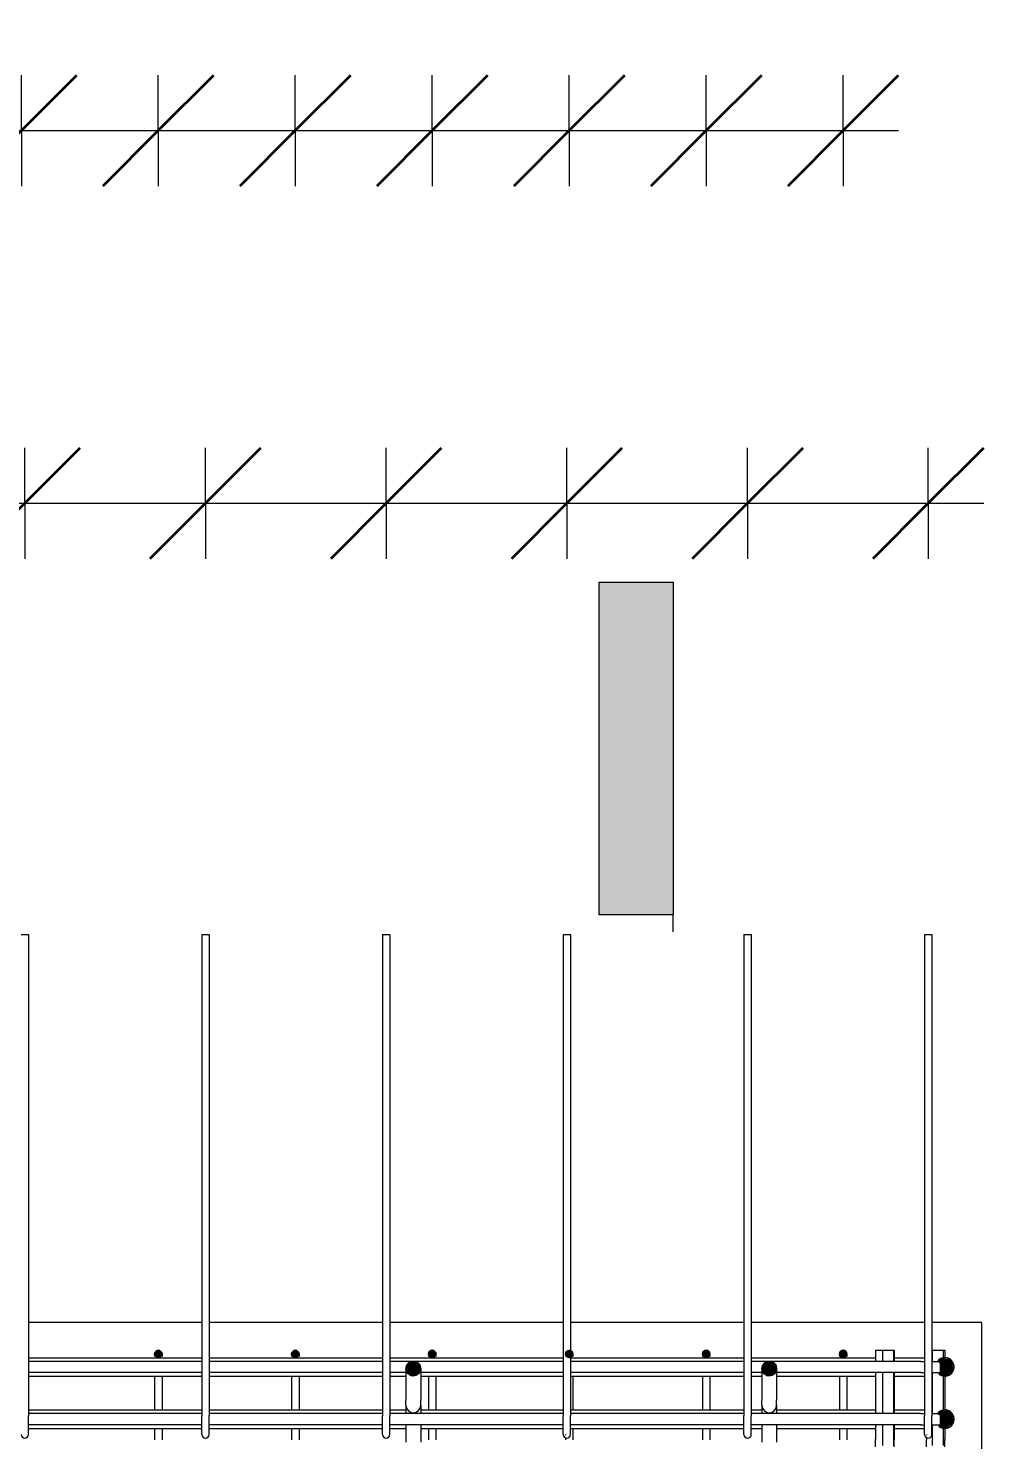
# Model space of a CAD drawing. Header units: millimetres. Extents: x 61914 to 85282, y 2378 to 28606.
# Drawn here: x 67351 to 68385, y 26974 to 28501 of the extents above; entities that cross this region are included whole.
import ezdxf

# ---------------------------------------------------------------- set-up
doc = ezdxf.new("R2010")
doc.units = ezdxf.units.MM
for name, color, linetype, lineweight in [('A-ANNO-DIMS', 211, 'Continuous', 9), ('A-ANNO-DIMS-40', 211, 'Continuous', 9), ('A-FLOR', 192, 'Continuous', 18), ('G-ANNO-SYMB', 111, 'Continuous', 9), ('S-RBAR', 171, 'Continuous', 18)]:
    doc.layers.add(name, color=color, linetype=linetype, lineweight=lineweight)
doc.styles.add('Arial', font='arial.ttf', dxfattribs={"height": 80})
doc.styles.add('Nirmala UI', font='Nirmala.ttf', dxfattribs={"height": 95.25})
doc.dimstyles.new('Arc_Length_-_2_5mm_Arial', dxfattribs={"dimscale": 304.8, "dimtxt": 100.546939, "dimasz": 0.393701, "dimexe": 0.19685, "dimexo": 0.0625, "dimgap": 0.229659, "dimtad": 1, "dimdec": 4, "dimzin": 0, "dimdsep": 46, "dimtxsty": 'Arial', "dimblk1": 'OBLIQUE', "dimblk2": 'OBLIQUE', "dimsah": 1, "dimcen": 0.09, "dimdle": 0.19685, "dimazin": 0, "dimtfac": 1, "dimtdec": 4, "dimtix": 1, "dimtmove": 0, "dimatfit": 3, "dimfxl": 0.19685, "dimfxlon": 1, "dimtvp": 1, "dimtolj": 1, "dimtzin": 0, "dimarcsym": 2})
doc.dimstyles.new('Arc_Length_-_2_5mm_Arial_1', dxfattribs={"dimscale": 304.8, "dimtxt": 100.546939, "dimasz": 0.393701, "dimexe": 0.19685, "dimexo": 0.0625, "dimgap": 0.229659, "dimtad": 1, "dimdec": 4, "dimzin": 0, "dimdsep": 46, "dimtxsty": 'Nirmala UI', "dimblk1": 'OBLIQUE', "dimblk2": 'OBLIQUE', "dimsah": 1, "dimcen": 0.09, "dimdle": 0.19685, "dimazin": 0, "dimtfac": 1, "dimtdec": 4, "dimtix": 1, "dimtmove": 0, "dimatfit": 3, "dimfxl": 0.19685, "dimfxlon": 1, "dimtvp": 1, "dimtolj": 1, "dimtzin": 0, "dimarcsym": 2})

# ---------------------------------------------------------------- blocks, each defined once
blk = doc.blocks.new('Detail View - M_Section Tail - Filled Horizontal-14034-Elevation Top1')
at = {"layer": 'G-ANNO-SYMB'}
blk.add_hatch(color=256, dxfattribs=at).paths.add_polyline_path([(68881.6, 25830.5), (68881.6, 25750.5), (69241.6, 25750.5), (69241.6, 25830.5)])
for p, q in [((68881.6, 25830.5), (69241.6, 25830.5)), ((68881.6, 25750.5), (68881.6, 25830.5)), ((69241.6, 25830.5), (69241.6, 25750.5)), ((69241.6, 25750.5), (68881.6, 25750.5))]:
    blk.add_line(p, q, dxfattribs=at)
blk = doc.blocks.new('DIMBLOCK27-Elevation Top1')
at = {"layer": 'A-ANNO-DIMS-40', "lineweight": 35}
for p, q in [((67195.8, 28390.5), (67255.8, 28450.5)), ((67344, 28390.5), (67404, 28450.5)), ((67195.8, 28390.5), (67135.8, 28330.5)), ((67344, 28390.5), (67284, 28330.5))]:
    blk.add_line(p, q, dxfattribs=at)
at = {"layer": 'A-ANNO-DIMS-40'}
for p, q in [((67195.8, 28390.5), (67195.8, 28450.5)), ((67344, 28390.5), (67344, 28450.5)), ((67195.8, 28390.5), (67344, 28390.5)), ((67195.8, 28390.5), (67195.8, 28330.5)), ((67344, 28390.5), (67344, 28330.5))]:
    blk.add_line(p, q, dxfattribs=at)
blk = doc.blocks.new('_Oblique')
at = {"color": 0, "linetype": 'ByBlock', "lineweight": -2}
blk.add_line((-0.5, -0.5), (0.5, 0.5), dxfattribs=at)
blk = doc.blocks.new('DIMBLOCK28-Elevation Top1')
at = {"layer": 'A-ANNO-DIMS-40', "lineweight": 35}
for p, q in [((67344, 28390.5), (67404, 28450.5)), ((67492.1, 28390.5), (67552.1, 28450.5)), ((67344, 28390.5), (67284, 28330.5)), ((67492.1, 28390.5), (67432.1, 28330.5))]:
    blk.add_line(p, q, dxfattribs=at)
at = {"layer": 'A-ANNO-DIMS-40'}
for p, q in [((67344, 28390.5), (67344, 28450.5)), ((67492.1, 28390.5), (67492.1, 28450.5)), ((67344, 28390.5), (67492.1, 28390.5)), ((67344, 28390.5), (67344, 28330.5)), ((67492.1, 28390.5), (67492.1, 28330.5))]:
    blk.add_line(p, q, dxfattribs=at)
blk = doc.blocks.new('DIMBLOCK29-Elevation Top1')
at = {"layer": 'A-ANNO-DIMS-40', "lineweight": 35}
for p, q in [((67492.1, 28390.5), (67552.1, 28450.5)), ((67640.3, 28390.5), (67700.3, 28450.5)), ((67492.1, 28390.5), (67432.1, 28330.5)), ((67640.3, 28390.5), (67580.3, 28330.5))]:
    blk.add_line(p, q, dxfattribs=at)
at = {"layer": 'A-ANNO-DIMS-40'}
for p, q in [((67492.1, 28390.5), (67492.1, 28450.5)), ((67640.3, 28390.5), (67640.3, 28450.5)), ((67492.1, 28390.5), (67640.3, 28390.5)), ((67492.1, 28390.5), (67492.1, 28330.5)), ((67640.3, 28390.5), (67640.3, 28330.5))]:
    blk.add_line(p, q, dxfattribs=at)
blk = doc.blocks.new('DIMBLOCK30-Elevation Top1')
at = {"layer": 'A-ANNO-DIMS-40', "lineweight": 35}
for p, q in [((67640.3, 28390.5), (67700.3, 28450.5)), ((67788.5, 28390.5), (67848.5, 28450.5)), ((67640.3, 28390.5), (67580.3, 28330.5)), ((67788.5, 28390.5), (67728.5, 28330.5))]:
    blk.add_line(p, q, dxfattribs=at)
at = {"layer": 'A-ANNO-DIMS-40'}
for p, q in [((67640.3, 28390.5), (67640.3, 28450.5)), ((67788.5, 28390.5), (67788.5, 28450.5)), ((67640.3, 28390.5), (67788.5, 28390.5)), ((67640.3, 28390.5), (67640.3, 28330.5)), ((67788.5, 28390.5), (67788.5, 28330.5))]:
    blk.add_line(p, q, dxfattribs=at)
blk = doc.blocks.new('DIMBLOCK31-Elevation Top1')
at = {"layer": 'A-ANNO-DIMS-40', "lineweight": 35}
for p, q in [((67788.5, 28390.5), (67848.5, 28450.5)), ((67936.7, 28390.5), (67996.7, 28450.5)), ((67788.5, 28390.5), (67728.5, 28330.5)), ((67936.7, 28390.5), (67876.7, 28330.5))]:
    blk.add_line(p, q, dxfattribs=at)
at = {"layer": 'A-ANNO-DIMS-40'}
for p, q in [((67788.5, 28390.5), (67788.5, 28450.5)), ((67936.7, 28390.5), (67936.7, 28450.5)), ((67788.5, 28390.5), (67936.7, 28390.5)), ((67788.5, 28390.5), (67788.5, 28330.5)), ((67936.7, 28390.5), (67936.7, 28330.5))]:
    blk.add_line(p, q, dxfattribs=at)
blk = doc.blocks.new('DIMBLOCK32-Elevation Top1')
at = {"layer": 'A-ANNO-DIMS-40', "lineweight": 35}
for p, q in [((67936.7, 28390.5), (67996.7, 28450.5)), ((68084.9, 28390.5), (68144.9, 28450.5)), ((67936.7, 28390.5), (67876.7, 28330.5)), ((68084.9, 28390.5), (68024.9, 28330.5))]:
    blk.add_line(p, q, dxfattribs=at)
at = {"layer": 'A-ANNO-DIMS-40'}
for p, q in [((67936.7, 28390.5), (67936.7, 28450.5)), ((68084.9, 28390.5), (68084.9, 28450.5)), ((67936.7, 28390.5), (68084.9, 28390.5)), ((67936.7, 28390.5), (67936.7, 28330.5)), ((68084.9, 28390.5), (68084.9, 28330.5))]:
    blk.add_line(p, q, dxfattribs=at)
blk = doc.blocks.new('DIMBLOCK33-Elevation Top1')
at = {"layer": 'A-ANNO-DIMS-40', "lineweight": 35}
for p, q in [((68084.9, 28390.5), (68144.9, 28450.5)), ((68233, 28390.5), (68293, 28450.5)), ((68084.9, 28390.5), (68024.9, 28330.5)), ((68233, 28390.5), (68173, 28330.5))]:
    blk.add_line(p, q, dxfattribs=at)
at = {"layer": 'A-ANNO-DIMS-40'}
for p, q in [((68084.9, 28390.5), (68084.9, 28450.5)), ((68233, 28390.5), (68233, 28450.5)), ((68084.9, 28390.5), (68293, 28390.5)), ((68084.9, 28390.5), (68084.9, 28330.5)), ((68233, 28390.5), (68233, 28330.5))]:
    blk.add_line(p, q, dxfattribs=at)
blk = doc.blocks.new('DIMBLOCK34-Elevation Top1')
at = {"layer": 'A-ANNO-DIMS-40', "lineweight": 35}
for p, q in [((63343, 28390.5), (63403, 28450.5)), ((63491.2, 28390.5), (63551.2, 28450.5)), ((63639.4, 28390.5), (63699.4, 28450.5)), ((63787.6, 28390.5), (63847.6, 28450.5)), ((63935.8, 28390.5), (63995.8, 28450.5)), ((64084, 28390.5), (64144, 28450.5)), ((64232.1, 28390.5), (64292.1, 28450.5)), ((64380.3, 28390.5), (64440.3, 28450.5)), ((64528.5, 28390.5), (64588.5, 28450.5)), ((64676.7, 28390.5), (64736.7, 28450.5)), ((64824.9, 28390.5), (64884.9, 28450.5)), ((64973, 28390.5), (65033, 28450.5)), ((65121.2, 28390.5), (65181.2, 28450.5)), ((65269.4, 28390.5), (65329.4, 28450.5)), ((65417.6, 28390.5), (65477.6, 28450.5)), ((65565.8, 28390.5), (65625.8, 28450.5)), ((65714, 28390.5), (65774, 28450.5)), ((65862.1, 28390.5), (65922.1, 28450.5)), ((66010.3, 28390.5), (66070.3, 28450.5)), ((66158.5, 28390.5), (66218.5, 28450.5)), ((66306.7, 28390.5), (66366.7, 28450.5)), ((66454.9, 28390.5), (66514.9, 28450.5)), ((66603, 28390.5), (66663, 28450.5)), ((66751.2, 28390.5), (66811.2, 28450.5)), ((66899.4, 28390.5), (66959.4, 28450.5)), ((67047.6, 28390.5), (67107.6, 28450.5)), ((67195.8, 28390.5), (67255.8, 28450.5)), ((67344, 28390.5), (67404, 28450.5)), ((67492.1, 28390.5), (67552.1, 28450.5)), ((67640.3, 28390.5), (67700.3, 28450.5)), ((67788.5, 28390.5), (67848.5, 28450.5)), ((67936.7, 28390.5), (67996.7, 28450.5)), ((68084.9, 28390.5), (68144.9, 28450.5)), ((68233, 28390.5), (68293, 28450.5)), ((63343, 28390.5), (63283, 28330.5)), ((63491.2, 28390.5), (63431.2, 28330.5)), ((63639.4, 28390.5), (63579.4, 28330.5)), ((63787.6, 28390.5), (63727.6, 28330.5)), ((63935.8, 28390.5), (63875.8, 28330.5)), ((64084, 28390.5), (64024, 28330.5)), ((64232.1, 28390.5), (64172.1, 28330.5)), ((64380.3, 28390.5), (64320.3, 28330.5)), ((64528.5, 28390.5), (64468.5, 28330.5)), ((64676.7, 28390.5), (64616.7, 28330.5)), ((64824.9, 28390.5), (64764.9, 28330.5)), ((64973, 28390.5), (64913, 28330.5)), ((65121.2, 28390.5), (65061.2, 28330.5)), ((65269.4, 28390.5), (65209.4, 28330.5)), ((65417.6, 28390.5), (65357.6, 28330.5)), ((65565.8, 28390.5), (65505.8, 28330.5)), ((65714, 28390.5), (65654, 28330.5)), ((65862.1, 28390.5), (65802.1, 28330.5)), ((66010.3, 28390.5), (65950.3, 28330.5)), ((66158.5, 28390.5), (66098.5, 28330.5)), ((66306.7, 28390.5), (66246.7, 28330.5)), ((66454.9, 28390.5), (66394.9, 28330.5)), ((66603, 28390.5), (66543, 28330.5)), ((66751.2, 28390.5), (66691.2, 28330.5)), ((66899.4, 28390.5), (66839.4, 28330.5)), ((67047.6, 28390.5), (66987.6, 28330.5)), ((67195.8, 28390.5), (67135.8, 28330.5)), ((67344, 28390.5), (67284, 28330.5)), ((67492.1, 28390.5), (67432.1, 28330.5)), ((67640.3, 28390.5), (67580.3, 28330.5)), ((67788.5, 28390.5), (67728.5, 28330.5)), ((67936.7, 28390.5), (67876.7, 28330.5)), ((68084.9, 28390.5), (68024.9, 28330.5)), ((68233, 28390.5), (68173, 28330.5))]:
    blk.add_line(p, q, dxfattribs=at)
at = {"layer": 'A-ANNO-DIMS-40'}
for p, q in [((63343, 28390.5), (63343, 28450.5)), ((63491.2, 28390.5), (63491.2, 28450.5)), ((63639.4, 28390.5), (63639.4, 28450.5)), ((63787.6, 28390.5), (63787.6, 28450.5)), ((63935.8, 28390.5), (63935.8, 28450.5)), ((64084, 28390.5), (64084, 28450.5)), ((64232.1, 28390.5), (64232.1, 28450.5)), ((64380.3, 28390.5), (64380.3, 28450.5)), ((64528.5, 28390.5), (64528.5, 28450.5)), ((64676.7, 28390.5), (64676.7, 28450.5)), ((64824.9, 28390.5), (64824.9, 28450.5)), ((64973, 28390.5), (64973, 28450.5)), ((65121.2, 28390.5), (65121.2, 28450.5)), ((65269.4, 28390.5), (65269.4, 28450.5)), ((65417.6, 28390.5), (65417.6, 28450.5)), ((65565.8, 28390.5), (65565.8, 28450.5)), ((65714, 28390.5), (65714, 28450.5)), ((65862.1, 28390.5), (65862.1, 28450.5)), ((66010.3, 28390.5), (66010.3, 28450.5)), ((66158.5, 28390.5), (66158.5, 28450.5)), ((66306.7, 28390.5), (66306.7, 28450.5)), ((66454.9, 28390.5), (66454.9, 28450.5)), ((66603, 28390.5), (66603, 28450.5)), ((66751.2, 28390.5), (66751.2, 28450.5)), ((66899.4, 28390.5), (66899.4, 28450.5)), ((67047.6, 28390.5), (67047.6, 28450.5)), ((67195.8, 28390.5), (67195.8, 28450.5)), ((67344, 28390.5), (67344, 28450.5)), ((67492.1, 28390.5), (67492.1, 28450.5)), ((67640.3, 28390.5), (67640.3, 28450.5)), ((67788.5, 28390.5), (67788.5, 28450.5)), ((67936.7, 28390.5), (67936.7, 28450.5)), ((68084.9, 28390.5), (68084.9, 28450.5)), ((68233, 28390.5), (68233, 28450.5)), ((63283, 28390.5), (68293, 28390.5)), ((63283, 28390.5), (63491.2, 28390.5)), ((63343, 28390.5), (63343, 28330.5)), ((63491.2, 28390.5), (63639.4, 28390.5)), ((63491.2, 28390.5), (63491.2, 28330.5)), ((63639.4, 28390.5), (63787.6, 28390.5)), ((63639.4, 28390.5), (63639.4, 28330.5)), ((63787.6, 28390.5), (63935.8, 28390.5)), ((63787.6, 28390.5), (63787.6, 28330.5)), ((63935.8, 28390.5), (64084, 28390.5)), ((63935.8, 28390.5), (63935.8, 28330.5)), ((64084, 28390.5), (64232.1, 28390.5)), ((64084, 28390.5), (64084, 28330.5)), ((64232.1, 28390.5), (64380.3, 28390.5)), ((64232.1, 28390.5), (64232.1, 28330.5)), ((64380.3, 28390.5), (64528.5, 28390.5)), ((64380.3, 28390.5), (64380.3, 28330.5)), ((64528.5, 28390.5), (64676.7, 28390.5)), ((64528.5, 28390.5), (64528.5, 28330.5)), ((64676.7, 28390.5), (64824.9, 28390.5)), ((64676.7, 28390.5), (64676.7, 28330.5)), ((64824.9, 28390.5), (64973, 28390.5)), ((64824.9, 28390.5), (64824.9, 28330.5)), ((64973, 28390.5), (65121.2, 28390.5)), ((64973, 28390.5), (64973, 28330.5)), ((65121.2, 28390.5), (65269.4, 28390.5)), ((65121.2, 28390.5), (65121.2, 28330.5)), ((65269.4, 28390.5), (65417.6, 28390.5)), ((65269.4, 28390.5), (65269.4, 28330.5)), ((65417.6, 28390.5), (65565.8, 28390.5)), ((65417.6, 28390.5), (65417.6, 28330.5)), ((65565.8, 28390.5), (65714, 28390.5)), ((65565.8, 28390.5), (65565.8, 28330.5)), ((65714, 28390.5), (65862.1, 28390.5)), ((65714, 28390.5), (65714, 28330.5)), ((65862.1, 28390.5), (66010.3, 28390.5)), ((65862.1, 28390.5), (65862.1, 28330.5)), ((66010.3, 28390.5), (66158.5, 28390.5)), ((66010.3, 28390.5), (66010.3, 28330.5)), ((66158.5, 28390.5), (66306.7, 28390.5)), ((66158.5, 28390.5), (66158.5, 28330.5)), ((66306.7, 28390.5), (66454.9, 28390.5)), ((66306.7, 28390.5), (66306.7, 28330.5)), ((66454.9, 28390.5), (66603, 28390.5)), ((66454.9, 28390.5), (66454.9, 28330.5)), ((66603, 28390.5), (66751.2, 28390.5)), ((66603, 28390.5), (66603, 28330.5)), ((66751.2, 28390.5), (66899.4, 28390.5)), ((66751.2, 28390.5), (66751.2, 28330.5)), ((66899.4, 28390.5), (67047.6, 28390.5)), ((66899.4, 28390.5), (66899.4, 28330.5)), ((67047.6, 28390.5), (67195.8, 28390.5)), ((67047.6, 28390.5), (67047.6, 28330.5)), ((67195.8, 28390.5), (67344, 28390.5)), ((67195.8, 28390.5), (67195.8, 28330.5)), ((67344, 28390.5), (67492.1, 28390.5)), ((67344, 28390.5), (67344, 28330.5)), ((67492.1, 28390.5), (67640.3, 28390.5)), ((67492.1, 28390.5), (67492.1, 28330.5)), ((67640.3, 28390.5), (67788.5, 28390.5)), ((67640.3, 28390.5), (67640.3, 28330.5)), ((67788.5, 28390.5), (67936.7, 28390.5)), ((67788.5, 28390.5), (67788.5, 28330.5)), ((67936.7, 28390.5), (68084.9, 28390.5)), ((67936.7, 28390.5), (67936.7, 28330.5)), ((68084.9, 28390.5), (68293, 28390.5)), ((68084.9, 28390.5), (68084.9, 28330.5)), ((68233, 28390.5), (68233, 28330.5))]:
    blk.add_line(p, q, dxfattribs=at)
blk = doc.blocks.new('_None')
blk = doc.blocks.new('DIMBLOCK70-Elevation Top1')
at = {"layer": 'A-ANNO-DIMS-40', "lineweight": 35}
for p, q in [((67152.2, 27987.2), (67212.2, 28047.2)), ((67347.6, 27987.2), (67407.6, 28047.2)), ((67152.2, 27987.2), (67092.2, 27927.2)), ((67347.6, 27987.2), (67287.6, 27927.2))]:
    blk.add_line(p, q, dxfattribs=at)
at = {"layer": 'A-ANNO-DIMS-40'}
for p, q in [((67152.2, 27987.2), (67152.2, 28047.2)), ((67347.6, 27987.2), (67347.6, 28047.2)), ((67152.2, 27987.2), (67347.6, 27987.2)), ((67152.2, 27987.2), (67152.2, 27927.2)), ((67347.6, 27987.2), (67347.6, 27927.2))]:
    blk.add_line(p, q, dxfattribs=at)
blk = doc.blocks.new('DIMBLOCK71-Elevation Top1')
at = {"layer": 'A-ANNO-DIMS-40', "lineweight": 35}
for p, q in [((67347.6, 27987.2), (67407.6, 28047.2)), ((67543.1, 27987.2), (67603.1, 28047.2)), ((67347.6, 27987.2), (67287.6, 27927.2)), ((67543.1, 27987.2), (67483.1, 27927.2))]:
    blk.add_line(p, q, dxfattribs=at)
at = {"layer": 'A-ANNO-DIMS-40'}
for p, q in [((67347.6, 27987.2), (67347.6, 28047.2)), ((67543.1, 27987.2), (67543.1, 28047.2)), ((67347.6, 27987.2), (67543.1, 27987.2)), ((67347.6, 27987.2), (67347.6, 27927.2)), ((67543.1, 27987.2), (67543.1, 27927.2))]:
    blk.add_line(p, q, dxfattribs=at)
blk = doc.blocks.new('DIMBLOCK72-Elevation Top1')
at = {"layer": 'A-ANNO-DIMS-40', "lineweight": 35}
for p, q in [((67543.1, 27987.2), (67603.1, 28047.2)), ((67738.6, 27987.2), (67798.6, 28047.2)), ((67543.1, 27987.2), (67483.1, 27927.2)), ((67738.6, 27987.2), (67678.6, 27927.2))]:
    blk.add_line(p, q, dxfattribs=at)
at = {"layer": 'A-ANNO-DIMS-40'}
for p, q in [((67543.1, 27987.2), (67543.1, 28047.2)), ((67738.6, 27987.2), (67738.6, 28047.2)), ((67543.1, 27987.2), (67738.6, 27987.2)), ((67543.1, 27987.2), (67543.1, 27927.2)), ((67738.6, 27987.2), (67738.6, 27927.2))]:
    blk.add_line(p, q, dxfattribs=at)
blk = doc.blocks.new('DIMBLOCK73-Elevation Top1')
at = {"layer": 'A-ANNO-DIMS-40', "lineweight": 35}
for p, q in [((67738.6, 27987.2), (67798.6, 28047.2)), ((67934.1, 27987.2), (67994.1, 28047.2)), ((67738.6, 27987.2), (67678.6, 27927.2)), ((67934.1, 27987.2), (67874.1, 27927.2))]:
    blk.add_line(p, q, dxfattribs=at)
at = {"layer": 'A-ANNO-DIMS-40'}
for p, q in [((67738.6, 27987.2), (67738.6, 28047.2)), ((67934.1, 27987.2), (67934.1, 28047.2)), ((67738.6, 27987.2), (67934.1, 27987.2)), ((67738.6, 27987.2), (67738.6, 27927.2)), ((67934.1, 27987.2), (67934.1, 27927.2))]:
    blk.add_line(p, q, dxfattribs=at)
blk = doc.blocks.new('DIMBLOCK74-Elevation Top1')
at = {"layer": 'A-ANNO-DIMS-40', "lineweight": 35}
for p, q in [((67934.1, 27987.2), (67994.1, 28047.2)), ((68129.6, 27987.2), (68189.6, 28047.2)), ((67934.1, 27987.2), (67874.1, 27927.2)), ((68129.6, 27987.2), (68069.6, 27927.2))]:
    blk.add_line(p, q, dxfattribs=at)
at = {"layer": 'A-ANNO-DIMS-40'}
for p, q in [((67934.1, 27987.2), (67934.1, 28047.2)), ((68129.6, 27987.2), (68129.6, 28047.2)), ((67934.1, 27987.2), (68129.6, 27987.2)), ((67934.1, 27987.2), (67934.1, 27927.2)), ((68129.6, 27987.2), (68129.6, 27927.2))]:
    blk.add_line(p, q, dxfattribs=at)
blk = doc.blocks.new('DIMBLOCK75-Elevation Top1')
at = {"layer": 'A-ANNO-DIMS-40', "lineweight": 35}
for p, q in [((68129.6, 27987.2), (68189.6, 28047.2)), ((68325.1, 27987.2), (68385.1, 28047.2)), ((68129.6, 27987.2), (68069.6, 27927.2)), ((68325.1, 27987.2), (68265.1, 27927.2))]:
    blk.add_line(p, q, dxfattribs=at)
at = {"layer": 'A-ANNO-DIMS-40'}
for p, q in [((68129.6, 27987.2), (68129.6, 28047.2)), ((68325.1, 27987.2), (68325.1, 28047.2)), ((68129.6, 27987.2), (68385.1, 27987.2)), ((68129.6, 27987.2), (68129.6, 27927.2)), ((68325.1, 27987.2), (68325.1, 27927.2))]:
    blk.add_line(p, q, dxfattribs=at)
blk = doc.blocks.new('DIMBLOCK76-Elevation Top1')
at = {"layer": 'A-ANNO-DIMS-40', "lineweight": 35}
for p, q in [((63242.2, 27987.2), (63302.2, 28047.2)), ((63437.7, 27987.2), (63497.7, 28047.2)), ((63633.2, 27987.2), (63693.2, 28047.2)), ((63828.7, 27987.2), (63888.7, 28047.2)), ((64024.2, 27987.2), (64084.2, 28047.2)), ((64219.7, 27987.2), (64279.7, 28047.2)), ((64415.2, 27987.2), (64475.2, 28047.2)), ((64610.7, 27987.2), (64670.7, 28047.2)), ((64806.2, 27987.2), (64866.2, 28047.2)), ((65001.7, 27987.2), (65061.7, 28047.2)), ((65197.2, 27987.2), (65257.2, 28047.2)), ((65392.7, 27987.2), (65452.7, 28047.2)), ((65588.2, 27987.2), (65648.2, 28047.2)), ((65783.7, 27987.2), (65843.7, 28047.2)), ((65979.2, 27987.2), (66039.2, 28047.2)), ((66174.7, 27987.2), (66234.7, 28047.2)), ((66370.2, 27987.2), (66430.2, 28047.2)), ((66565.7, 27987.2), (66625.7, 28047.2)), ((66761.2, 27987.2), (66821.2, 28047.2)), ((66956.7, 27987.2), (67016.7, 28047.2)), ((67152.2, 27987.2), (67212.2, 28047.2)), ((67347.6, 27987.2), (67407.6, 28047.2)), ((67543.1, 27987.2), (67603.1, 28047.2)), ((67738.6, 27987.2), (67798.6, 28047.2)), ((67934.1, 27987.2), (67994.1, 28047.2)), ((68129.6, 27987.2), (68189.6, 28047.2)), ((68325.1, 27987.2), (68385.1, 28047.2)), ((63242.2, 27987.2), (63182.2, 27927.2)), ((63437.7, 27987.2), (63377.7, 27927.2)), ((63633.2, 27987.2), (63573.2, 27927.2)), ((63828.7, 27987.2), (63768.7, 27927.2)), ((64024.2, 27987.2), (63964.2, 27927.2)), ((64219.7, 27987.2), (64159.7, 27927.2)), ((64415.2, 27987.2), (64355.2, 27927.2)), ((64610.7, 27987.2), (64550.7, 27927.2)), ((64806.2, 27987.2), (64746.2, 27927.2)), ((65001.7, 27987.2), (64941.7, 27927.2)), ((65197.2, 27987.2), (65137.2, 27927.2)), ((65392.7, 27987.2), (65332.7, 27927.2)), ((65588.2, 27987.2), (65528.2, 27927.2)), ((65783.7, 27987.2), (65723.7, 27927.2)), ((65979.2, 27987.2), (65919.2, 27927.2)), ((66174.7, 27987.2), (66114.7, 27927.2)), ((66370.2, 27987.2), (66310.2, 27927.2)), ((66565.7, 27987.2), (66505.7, 27927.2)), ((66761.2, 27987.2), (66701.2, 27927.2)), ((66956.7, 27987.2), (66896.7, 27927.2)), ((67152.2, 27987.2), (67092.2, 27927.2)), ((67347.6, 27987.2), (67287.6, 27927.2)), ((67543.1, 27987.2), (67483.1, 27927.2)), ((67738.6, 27987.2), (67678.6, 27927.2)), ((67934.1, 27987.2), (67874.1, 27927.2)), ((68129.6, 27987.2), (68069.6, 27927.2)), ((68325.1, 27987.2), (68265.1, 27927.2))]:
    blk.add_line(p, q, dxfattribs=at)
at = {"layer": 'A-ANNO-DIMS-40'}
for p, q in [((63242.2, 27987.2), (63242.2, 28047.2)), ((63437.7, 27987.2), (63437.7, 28047.2)), ((63633.2, 27987.2), (63633.2, 28047.2)), ((63828.7, 27987.2), (63828.7, 28047.2)), ((64024.2, 27987.2), (64024.2, 28047.2)), ((64219.7, 27987.2), (64219.7, 28047.2)), ((64415.2, 27987.2), (64415.2, 28047.2)), ((64610.7, 27987.2), (64610.7, 28047.2)), ((64806.2, 27987.2), (64806.2, 28047.2)), ((65001.7, 27987.2), (65001.7, 28047.2)), ((65197.2, 27987.2), (65197.2, 28047.2)), ((65392.7, 27987.2), (65392.7, 28047.2)), ((65588.2, 27987.2), (65588.2, 28047.2)), ((65783.7, 27987.2), (65783.7, 28047.2)), ((65979.2, 27987.2), (65979.2, 28047.2)), ((66174.7, 27987.2), (66174.7, 28047.2)), ((66370.2, 27987.2), (66370.2, 28047.2)), ((66565.7, 27987.2), (66565.7, 28047.2)), ((66761.2, 27987.2), (66761.2, 28047.2)), ((66956.7, 27987.2), (66956.7, 28047.2)), ((67152.2, 27987.2), (67152.2, 28047.2)), ((67347.6, 27987.2), (67347.6, 28047.2)), ((67543.1, 27987.2), (67543.1, 28047.2)), ((67738.6, 27987.2), (67738.6, 28047.2)), ((67934.1, 27987.2), (67934.1, 28047.2)), ((68129.6, 27987.2), (68129.6, 28047.2)), ((68325.1, 27987.2), (68325.1, 28047.2)), ((63182.2, 27987.2), (68385.1, 27987.2)), ((63182.2, 27987.2), (63437.7, 27987.2)), ((63242.2, 27987.2), (63242.2, 27927.2)), ((63437.7, 27987.2), (63633.2, 27987.2)), ((63437.7, 27987.2), (63437.7, 27927.2)), ((63633.2, 27987.2), (63828.7, 27987.2)), ((63633.2, 27987.2), (63633.2, 27927.2)), ((63828.7, 27987.2), (64024.2, 27987.2)), ((63828.7, 27987.2), (63828.7, 27927.2)), ((64024.2, 27987.2), (64219.7, 27987.2)), ((64024.2, 27987.2), (64024.2, 27927.2)), ((64219.7, 27987.2), (64415.2, 27987.2)), ((64219.7, 27987.2), (64219.7, 27927.2)), ((64415.2, 27987.2), (64610.7, 27987.2)), ((64415.2, 27987.2), (64415.2, 27927.2)), ((64610.7, 27987.2), (64806.2, 27987.2)), ((64610.7, 27987.2), (64610.7, 27927.2)), ((64806.2, 27987.2), (65001.7, 27987.2)), ((64806.2, 27987.2), (64806.2, 27927.2)), ((65001.7, 27987.2), (65197.2, 27987.2)), ((65001.7, 27987.2), (65001.7, 27927.2)), ((65197.2, 27987.2), (65392.7, 27987.2)), ((65197.2, 27987.2), (65197.2, 27927.2)), ((65392.7, 27987.2), (65588.2, 27987.2)), ((65392.7, 27987.2), (65392.7, 27927.2)), ((65588.2, 27987.2), (65783.7, 27987.2)), ((65588.2, 27987.2), (65588.2, 27927.2)), ((65783.7, 27987.2), (65979.2, 27987.2)), ((65783.7, 27987.2), (65783.7, 27927.2)), ((65979.2, 27987.2), (66174.7, 27987.2)), ((65979.2, 27987.2), (65979.2, 27927.2)), ((66174.7, 27987.2), (66370.2, 27987.2)), ((66174.7, 27987.2), (66174.7, 27927.2)), ((66370.2, 27987.2), (66565.7, 27987.2)), ((66370.2, 27987.2), (66370.2, 27927.2)), ((66565.7, 27987.2), (66761.2, 27987.2)), ((66565.7, 27987.2), (66565.7, 27927.2)), ((66761.2, 27987.2), (66956.7, 27987.2)), ((66761.2, 27987.2), (66761.2, 27927.2)), ((66956.7, 27987.2), (67152.2, 27987.2)), ((66956.7, 27987.2), (66956.7, 27927.2)), ((67152.2, 27987.2), (67347.6, 27987.2)), ((67152.2, 27987.2), (67152.2, 27927.2)), ((67347.6, 27987.2), (67543.1, 27987.2)), ((67347.6, 27987.2), (67347.6, 27927.2)), ((67543.1, 27987.2), (67738.6, 27987.2)), ((67543.1, 27987.2), (67543.1, 27927.2)), ((67738.6, 27987.2), (67934.1, 27987.2)), ((67738.6, 27987.2), (67738.6, 27927.2)), ((67934.1, 27987.2), (68129.6, 27987.2)), ((67934.1, 27987.2), (67934.1, 27927.2)), ((68129.6, 27987.2), (68385.1, 27987.2)), ((68129.6, 27987.2), (68129.6, 27927.2)), ((68325.1, 27987.2), (68325.1, 27927.2))]:
    blk.add_line(p, q, dxfattribs=at)

msp = doc.modelspace()

# ---------------------------------------------------------------- hatches: boundary and pattern name
at = {"layer": 'S-RBAR'}
h = msp.add_hatch(color=256, dxfattribs=at)
edge = h.paths.add_edge_path()
edge.add_arc((67492.13349, 27066.39395), 4, 0, 360)
for points in [[(67492.13349, 27062.39395), (67496.13349, 27066.39395), (67492.13349, 27070.39395), (67488.13349, 27066.39395), (67489.82033, 27064.70711)], [(67640.31531, 27062.39395), (67644.31531, 27066.39395), (67640.31531, 27070.39395), (67636.31531, 27066.39395)], [(67765.57045, 27042.78549), (67774.51472, 27045.69167), (67774.51472, 27055.09623), (67765.57045, 27058.0024), (67760.04259, 27050.39395)], [(67788.49713, 27062.39395), (67792.49713, 27066.39395), (67788.49713, 27070.39395), (67784.49713, 27066.39395)], [(67936.67895, 27062.39395), (67940.67895, 27066.39395), (67936.67895, 27070.39395), (67932.67895, 27066.39395)], [(68084.86077, 27062.39395), (68088.86077, 27066.39395), (68084.86077, 27070.39395), (68080.86077, 27066.39395)], [(68150.57045, 27042.78549), (68159.51472, 27045.69167), (68159.51472, 27055.09623), (68150.57045, 27058.0024), (68145.04259, 27050.39395)], [(68233.04259, 27062.39395), (68237.04259, 27066.39395), (68233.04259, 27070.39395), (68229.04259, 27066.39395)], [(68343.04259, 27042.39395), (68352.55315, 27049.30378), (68348.92044, 27060.48412), (68337.16473, 27060.48412), (68336.4856, 27058.39395), (68338.04942, 27058.39395), (68338.04942, 27046.39395), (68338.04942, 27046.02169)], [(68343.04259, 26985.89654), (68352.55315, 26992.80637), (68348.92044, 27003.98671), (68337.16473, 27003.98671), (68336.4856, 27001.89654), (68338.04942, 27001.89654), (68338.04942, 26989.89654), (68338.04942, 26989.52429)]]:
    msp.add_hatch(color=256, dxfattribs=at).paths.add_polyline_path(points)
h = msp.add_hatch(color=256, dxfattribs=at)
edge = h.paths.add_edge_path()
edge.add_arc((67640.31531, 27066.39395), 4, 0, 360)
h = msp.add_hatch(color=256, dxfattribs=at)
edge = h.paths.add_edge_path()
edge.add_arc((67768.04259, 27050.39395), 8, 0, 360)
h = msp.add_hatch(color=256, dxfattribs=at)
edge = h.paths.add_edge_path()
edge.add_arc((67788.49713, 27066.39395), 4, 0, 360)
h = msp.add_hatch(color=256, dxfattribs=at)
edge = h.paths.add_edge_path()
edge.add_arc((67936.67895, 27066.39395), 4, 0, 360)
h = msp.add_hatch(color=256, dxfattribs=at)
edge = h.paths.add_edge_path()
edge.add_arc((68084.86077, 27066.39395), 4, 0, 360)
h = msp.add_hatch(color=256, dxfattribs=at)
edge = h.paths.add_edge_path()
edge.add_arc((68153.04259, 27050.39395), 8, 0, 360)
h = msp.add_hatch(color=256, dxfattribs=at)
edge = h.paths.add_edge_path()
edge.add_arc((68233.04259, 27066.39395), 4, 0, 360)
h = msp.add_hatch(color=256, dxfattribs=at)
edge = h.paths.add_edge_path()
edge.add_arc((68343.04259, 27052.39395), 10, 270, 499.46043478)
edge.add_line((68335.44301, 27058.89368), (68343.04259, 27052.39395))
edge.add_line((68343.04259, 27052.39395), (68343.04259, 27042.39395))
h = msp.add_hatch(color=256, dxfattribs=at)
edge = h.paths.add_edge_path()
edge.add_arc((68343.04259, 27052.39395), 10, 228.28927544, 270)
edge.add_line((68343.04259, 27042.39395), (68343.04259, 27052.39395))
edge.add_line((68343.04259, 27052.39395), (68336.38888, 27044.92881))
h = msp.add_hatch(color=256, dxfattribs=at)
edge = h.paths.add_edge_path()
edge.add_arc((68343.04259, 26995.89654), 10, 270, 499.46043479)
edge.add_line((68335.44301, 27002.39627), (68343.04259, 26995.89654))
edge.add_line((68343.04259, 26995.89654), (68343.04259, 26985.89654))
h = msp.add_hatch(color=256, dxfattribs=at)
edge = h.paths.add_edge_path()
edge.add_arc((68343.04259, 26995.89654), 10, 228.28927544, 270)
edge.add_line((68343.04259, 26985.89654), (68343.04259, 26995.89654))
edge.add_line((68343.04259, 26995.89654), (68336.38888, 26988.43141))

# ---------------------------------------------------------------- linework, layer by layer
at = {"layer": 'A-FLOR'}
for p, q in [((67539.14575, 27100.39395), (67351.64964, 27100.39395)), ((67734.64186, 27100.39395), (67547.14575, 27100.39395)), ((67930.13798, 27100.39395), (67742.64186, 27100.39395)), ((68125.63409, 27100.39395), (67938.13798, 27100.39395)), ((68321.1302, 27100.39395), (68133.63409, 27100.39395)), ((68383.04259, 27100.39395), (68329.1302, 27100.39395)), ((68383.04259, 26954.39395), (68383.04259, 27100.39395))]:
    msp.add_line(p, q, dxfattribs=at)
at = {"layer": 'G-ANNO-SYMB'}
msp.add_line((68049.13859, 27523.32507), (68049.13859, 27541.85618), dxfattribs=at)
at = {"layer": 'S-RBAR'}
for p, q in [((67343.64964, 27520.39395), (67351.64964, 27520.39395)), ((67351.64964, 27520.39395), (67351.64964, 26999.39395)), ((67539.14575, 27520.39395), (67539.14575, 26999.39395)), ((67539.14575, 27520.39395), (67547.14575, 27520.39395)), ((67547.14575, 27520.39395), (67547.14575, 26999.39395)), ((67734.64186, 27520.39395), (67734.64186, 26999.39395)), ((67734.64186, 27520.39395), (67742.64186, 27520.39395)), ((67742.64186, 27520.39395), (67742.64186, 26999.39395)), ((67930.13798, 27520.39395), (67930.13798, 26999.39395)), ((67930.13798, 27520.39395), (67938.13798, 27520.39395)), ((67938.13798, 27520.39395), (67938.13798, 26999.39395)), ((68125.63409, 27520.39395), (68125.63409, 26999.39395)), ((68125.63409, 27520.39395), (68133.63409, 27520.39395)), ((68133.63409, 27520.39395), (68133.63409, 26999.39395)), ((68321.1302, 27520.39395), (68321.1302, 26999.39395)), ((68321.1302, 27520.39395), (68329.1302, 27520.39395)), ((68329.1302, 27520.39395), (68329.1302, 26999.39395)), ((67351.64964, 27062.39395), (67539.14575, 27062.39395)), ((67539.14575, 27058.39395), (67351.64964, 27058.39395)), ((67492.13349, 27070.39395), (67488.13349, 27066.39395)), ((67488.13349, 27066.39395), (67488.13349, 27063.58601)), ((67488.13349, 27066.39395), (67489.82033, 27064.70711)), ((67489.82033, 27064.70711), (67492.13349, 27062.39395)), ((67496.13349, 27066.39395), (67492.13349, 27070.39395)), ((67492.13349, 27062.39395), (67496.13349, 27066.39395)), ((67496.13349, 27066.39395), (67496.13349, 27063.58601)), ((67547.14575, 27062.39395), (67734.64186, 27062.39395)), ((67734.64186, 27058.39395), (67547.14575, 27058.39395)), ((67640.31531, 27070.39395), (67636.31531, 27066.39395)), ((67636.31531, 27066.39395), (67636.31531, 27063.58601)), ((67636.31531, 27066.39395), (67640.31531, 27062.39395)), ((67644.31531, 27066.39395), (67640.31531, 27070.39395)), ((67640.31531, 27062.39395), (67644.31531, 27066.39395)), ((67644.31531, 27066.39395), (67644.31531, 27063.58601)), ((67742.64186, 27062.39395), (67930.13798, 27062.39395)), ((67930.13798, 27058.39395), (67742.64186, 27058.39395)), ((67765.57045, 27058.0024), (67760.04259, 27050.39395)), ((67774.51472, 27055.09623), (67765.57045, 27058.0024)), ((67788.49713, 27070.39395), (67784.49713, 27066.39395)), ((67784.49713, 27066.39395), (67784.49713, 27063.58601)), ((67784.49713, 27066.39395), (67788.49713, 27062.39395)), ((67792.49713, 27066.39395), (67788.49713, 27070.39395)), ((67788.49713, 27062.39395), (67792.49713, 27066.39395)), ((67792.49713, 27066.39395), (67792.49713, 27063.58601)), ((67936.67895, 27070.39395), (67932.67895, 27066.39395)), ((67932.67895, 27066.39395), (67936.67895, 27062.39395)), ((67940.67895, 27066.39395), (67936.67895, 27070.39395)), ((67936.67895, 27062.39395), (67940.67895, 27066.39395)), ((67938.13798, 27062.39395), (68125.63409, 27062.39395)), ((68125.63409, 27058.39395), (67938.13798, 27058.39395)), ((67940.67895, 27066.39395), (67940.67895, 27063.58601)), ((68084.86077, 27070.39395), (68080.86077, 27066.39395)), ((68080.86077, 27066.39395), (68080.86077, 27063.58601)), ((68080.86077, 27066.39395), (68084.86077, 27062.39395)), ((68088.86077, 27066.39395), (68084.86077, 27070.39395)), ((68084.86077, 27062.39395), (68088.86077, 27066.39395)), ((68088.86077, 27066.39395), (68088.86077, 27063.58601)), ((68133.63409, 27062.39395), (68268.04259, 27062.39395)), ((68317.04259, 27058.39395), (68133.63409, 27058.39395)), ((68150.57045, 27058.0024), (68145.04259, 27050.39395)), ((68159.51472, 27055.09623), (68150.57045, 27058.0024)), ((68233.04259, 27070.39395), (68229.04259, 27066.39395)), ((68229.04259, 27066.39395), (68229.04259, 27063.58601)), ((68229.04259, 27066.39395), (68233.04259, 27062.39395)), ((68237.04259, 27066.39395), (68233.04259, 27070.39395)), ((68233.04259, 27062.39395), (68237.04259, 27066.39395)), ((68237.04259, 27066.39395), (68237.04259, 27063.58601)), ((68268.04259, 27070.39395), (68268.04259, 27058.39395)), ((68268.04259, 27070.39395), (68275.44756, 27070.39395)), ((68275.44756, 27070.39395), (68275.44756, 27058.39395)), ((68275.44756, 27070.39395), (68287.44756, 27070.39395)), ((68287.44756, 27070.39395), (68288.04259, 27070.39395)), ((68287.44756, 27070.39395), (68287.44756, 27058.39395)), ((68288.04259, 27070.39395), (68288.04259, 27058.39395)), ((68288.04259, 27062.39395), (68301.04259, 27062.39395)), ((68301.04259, 27062.39395), (68321.20978, 27062.39395)), ((68317.04259, 27058.39395), (68321.30862, 27058.39395)), ((68329.29414, 27070.39395), (68329.29414, 27058.39395)), ((68329.29414, 27070.39395), (68341.29414, 27070.39395)), ((68329.32845, 27058.39395), (68347.04259, 27058.39395)), ((68335.44301, 27058.89368), (68343.04259, 27052.39395)), ((68337.16473, 27060.48412), (68336.4856, 27058.39395)), ((68336.4856, 27058.39395), (68338.04942, 27058.39395)), ((68348.92044, 27060.48412), (68337.16473, 27060.48412)), ((68338.04942, 27058.39395), (68338.04942, 27046.39395)), ((68341.29414, 27070.39395), (68343.04259, 27070.39395)), ((68341.29414, 27070.39395), (68341.29414, 27058.39395)), ((68342.48794, 27062.39395), (68343.04259, 27062.39395)), ((68343.04259, 27070.39395), (68343.04259, 27062.39395)), ((68352.55315, 27049.30378), (68348.92044, 27060.48412)), ((67351.64964, 27046.39395), (67351.64964, 26999.39395)), ((67539.14575, 27046.39395), (67351.64964, 27046.39395)), ((67351.64964, 27042.39395), (67539.14575, 27042.39395)), ((67488.13349, 27042.39395), (67488.13349, 27005.89654)), ((67496.13349, 27042.39395), (67496.13349, 27005.89654)), ((67539.14575, 27046.39395), (67539.14575, 26999.39395)), ((67547.14575, 27046.39395), (67547.14575, 26999.39395)), ((67734.64186, 27046.39395), (67547.14575, 27046.39395)), ((67547.14575, 27042.39395), (67734.64186, 27042.39395)), ((67636.31531, 27042.39395), (67636.31531, 27005.89654)), ((67644.31531, 27042.39395), (67644.31531, 27005.89654)), ((67734.64186, 27046.39395), (67734.64186, 26999.39395)), ((67742.64186, 27046.39395), (67742.64186, 26999.39395)), ((67760.04259, 27046.39395), (67742.64186, 27046.39395)), ((67742.64186, 27042.39395), (67760.04259, 27042.39395)), ((67760.04259, 27050.39395), (67760.04259, 27044.87132)), ((67760.04259, 27050.39395), (67765.57045, 27042.78549)), ((67760.04259, 27044.87132), (67760.04259, 27016.38281)), ((67765.57045, 27042.78549), (67774.51472, 27045.69167)), ((67774.51472, 27045.69167), (67774.51472, 27055.09623)), ((67776.04259, 27050.39395), (67776.04259, 27044.87132)), ((67930.13798, 27046.39395), (67776.04259, 27046.39395)), ((67776.04259, 27044.87132), (67776.04259, 27016.38281)), ((67776.04259, 27042.39395), (67930.13798, 27042.39395)), ((67784.49713, 27042.39395), (67784.49713, 27005.89654)), ((67792.49713, 27042.39395), (67792.49713, 27005.89654)), ((67930.13798, 27046.39395), (67930.13798, 26999.39395)), ((67938.13798, 27046.39395), (67938.13798, 26999.39395)), ((68125.63409, 27046.39395), (67938.13798, 27046.39395)), ((67938.13798, 27042.39395), (68125.63409, 27042.39395)), ((67940.67895, 27042.39395), (67940.67895, 27005.89654)), ((68080.86077, 27042.39395), (68080.86077, 27005.89654)), ((68088.86077, 27042.39395), (68088.86077, 27005.89654)), ((68125.63409, 27046.39395), (68125.63409, 26999.39395)), ((68133.63409, 27046.39395), (68133.63409, 26999.39395)), ((68145.04259, 27046.39395), (68133.63409, 27046.39395)), ((68133.63409, 27042.39395), (68145.04259, 27042.39395)), ((68145.04259, 27050.39395), (68145.04259, 27044.87132)), ((68145.04259, 27050.39395), (68150.57045, 27042.78549)), ((68145.04259, 27044.87132), (68145.04259, 27016.38281)), ((68150.57045, 27042.78549), (68159.51472, 27045.69167)), ((68159.51472, 27045.69167), (68159.51472, 27055.09623)), ((68161.04259, 27050.39395), (68161.04259, 27044.87132)), ((68317.04259, 27046.39395), (68161.04259, 27046.39395)), ((68161.04259, 27044.87132), (68161.04259, 27016.38281)), ((68161.04259, 27042.39395), (68268.04259, 27042.39395)), ((68229.04259, 27042.39395), (68229.04259, 27005.89654)), ((68237.04259, 27042.39395), (68237.04259, 27005.89654)), ((68268.04259, 27046.39395), (68268.04259, 27001.89654)), ((68275.44756, 27046.39395), (68275.44756, 27001.89654)), ((68287.44756, 27046.39395), (68287.44756, 27001.89654)), ((68288.04259, 27046.39395), (68288.04259, 27001.89654)), ((68288.04259, 27042.39395), (68301.04259, 27042.39395)), ((68301.04259, 27042.39395), (68321.20978, 27042.39395)), ((68317.04259, 27046.39395), (68321.30862, 27046.39395)), ((68321.1302, 27046.39395), (68321.1302, 26999.39395)), ((68329.1302, 27046.39395), (68329.1302, 26999.39395)), ((68329.29414, 27046.39395), (68329.29414, 27001.89654)), ((68329.32845, 27046.39395), (68347.04259, 27046.39395)), ((68343.04259, 27052.39395), (68336.38888, 27044.92881)), ((68338.04942, 27046.39395), (68338.04942, 27046.02169)), ((68338.04942, 27046.02169), (68343.04259, 27042.39395)), ((68341.29414, 27046.39395), (68341.29414, 27001.89654)), ((68342.48794, 27042.39395), (68343.04259, 27042.39395)), ((68343.04259, 27052.39395), (68343.04259, 27042.39395)), ((68343.04259, 27042.39395), (68343.04259, 27052.39395)), ((68343.04259, 27042.39395), (68352.55315, 27049.30378)), ((68343.04259, 27042.39395), (68343.04259, 27005.89654)), ((67760.04259, 27010.86017), (67760.04259, 27016.38281)), ((67776.04259, 27010.86017), (67776.04259, 27016.38281)), ((68145.04259, 27010.86017), (68145.04259, 27016.38281)), ((68161.04259, 27010.86017), (68161.04259, 27016.38281)), ((67351.64964, 27005.89654), (67539.14575, 27005.89654)), ((67539.14575, 27001.89654), (67351.64964, 27001.89654)), ((67351.64964, 26979.39395), (67351.64964, 26999.39395)), ((67351.64964, 26979.39395), (67351.64964, 26999.39395)), ((67539.14575, 26985.25181), (67539.14575, 26999.39395)), ((67547.14575, 27005.89654), (67734.64186, 27005.89654)), ((67734.64186, 27001.89654), (67547.14575, 27001.89654)), ((67547.14575, 26979.39395), (67547.14575, 26999.39395)), ((67547.14575, 26979.39395), (67547.14575, 26999.39395)), ((67734.64186, 26985.25181), (67734.64186, 26999.39395)), ((67742.64186, 27005.89654), (67760.04259, 27005.89654)), ((67930.13798, 27001.89654), (67742.64186, 27001.89654)), ((67742.64186, 26979.39395), (67742.64186, 26999.39395)), ((67742.64186, 26979.39395), (67742.64186, 26999.39395)), ((67760.04259, 27010.86017), (67760.04259, 27002.64267)), ((67776.04259, 27010.86017), (67776.04259, 27002.64267)), ((67776.04259, 27005.89654), (67930.13798, 27005.89654)), ((67930.13798, 26985.25181), (67930.13798, 26999.39395)), ((67938.13798, 27005.89654), (68125.63409, 27005.89654)), ((68125.63409, 27001.89654), (67938.13798, 27001.89654)), ((67938.13798, 26979.39395), (67938.13798, 26999.39395)), ((67938.13798, 26979.39395), (67938.13798, 26999.39395)), ((68125.63409, 26985.25181), (68125.63409, 26999.39395)), ((68133.63409, 27005.89654), (68145.04259, 27005.89654)), ((68317.04259, 27001.89654), (68133.63409, 27001.89654)), ((68133.63409, 26979.39395), (68133.63409, 26999.39395)), ((68133.63409, 26979.39395), (68133.63409, 26999.39395)), ((68145.04259, 27010.86017), (68145.04259, 27002.64267)), ((68161.04259, 27010.86017), (68161.04259, 27002.64267)), ((68161.04259, 27005.89654), (68268.04259, 27005.89654)), ((68288.04259, 27005.89654), (68301.04259, 27005.89654)), ((68301.04259, 27005.89654), (68321.20978, 27005.89654)), ((68317.04259, 27001.89654), (68321.30862, 27001.89654)), ((68321.1302, 26985.25181), (68321.1302, 26999.39395)), ((68329.1302, 26979.39395), (68329.1302, 26999.39395)), ((68329.1302, 26979.39395), (68329.1302, 26999.39395)), ((68329.32845, 27001.89654), (68347.04259, 27001.89654)), ((68335.44301, 27002.39627), (68343.04259, 26995.89654)), ((68337.16473, 27003.98671), (68336.4856, 27001.89654)), ((68336.4856, 27001.89654), (68338.04942, 27001.89654)), ((68348.92044, 27003.98671), (68337.16473, 27003.98671)), ((68338.04942, 27001.89654), (68338.04942, 26989.89654)), ((68342.48794, 27005.89654), (68343.04259, 27005.89654)), ((68352.55315, 26992.80637), (68348.92044, 27003.98671)), ((67539.14575, 26989.89654), (67351.64964, 26989.89654)), ((67351.64964, 26985.89654), (67539.14575, 26985.89654)), ((67488.13349, 26985.89654), (67488.13349, 26973.55037)), ((67496.13349, 26985.89654), (67496.13349, 26973.55037)), ((67539.14575, 26979.39395), (67539.14575, 26985.25181)), ((67539.14575, 26979.39395), (67539.14575, 26985.25181)), ((67734.64186, 26989.89654), (67547.14575, 26989.89654)), ((67547.14575, 26985.89654), (67734.64186, 26985.89654)), ((67636.31531, 26985.89654), (67636.31531, 26973.55037)), ((67644.31531, 26985.89654), (67644.31531, 26973.55037)), ((67734.64186, 26979.39395), (67734.64186, 26985.25181)), ((67734.64186, 26979.39395), (67734.64186, 26985.25181)), ((67930.13798, 26989.89654), (67742.64186, 26989.89654)), ((67742.64186, 26985.89654), (67760.04259, 26985.89654)), ((67760.04259, 26989.97999), (67760.04259, 26970.86017)), ((67776.04259, 26989.97999), (67776.04259, 26970.86017)), ((67776.04259, 26985.89654), (67930.13798, 26985.89654)), ((67784.49713, 26985.89654), (67784.49713, 26973.55037)), ((67792.49713, 26985.89654), (67792.49713, 26973.55037)), ((67930.13798, 26979.39395), (67930.13798, 26985.25181)), ((67930.13798, 26979.39395), (67930.13798, 26985.25181)), ((68125.63409, 26989.89654), (67938.13798, 26989.89654)), ((67938.13798, 26985.89654), (68125.63409, 26985.89654)), ((67940.67895, 26985.89654), (67940.67895, 26973.55037)), ((68080.86077, 26985.89654), (68080.86077, 26973.55037)), ((68088.86077, 26985.89654), (68088.86077, 26973.55037)), ((68125.63409, 26979.39395), (68125.63409, 26985.25181)), ((68125.63409, 26979.39395), (68125.63409, 26985.25181)), ((68317.04259, 26989.89654), (68133.63409, 26989.89654)), ((68133.63409, 26985.89654), (68145.04259, 26985.89654)), ((68145.04259, 26989.97999), (68145.04259, 26970.86017)), ((68161.04259, 26989.97999), (68161.04259, 26970.86017)), ((68161.04259, 26985.89654), (68268.04259, 26985.89654)), ((68229.04259, 26985.89654), (68229.04259, 26973.55037)), ((68237.04259, 26985.89654), (68237.04259, 26973.55037)), ((68268.04259, 26989.89654), (68268.04259, 26973.98577)), ((68275.44756, 26989.89654), (68275.44756, 26976.68907)), ((68287.44756, 26989.89654), (68287.44756, 26976.68907)), ((68288.04259, 26989.89654), (68288.04259, 26973.98577)), ((68288.04259, 26985.89654), (68301.04259, 26985.89654)), ((68301.04259, 26985.89654), (68321.20978, 26985.89654)), ((68317.04259, 26989.89654), (68321.30862, 26989.89654)), ((68321.1302, 26979.39395), (68321.1302, 26985.25181)), ((68321.1302, 26979.39395), (68321.1302, 26985.25181)), ((68329.29414, 26989.89654), (68329.29414, 26976.68907)), ((68329.32845, 26989.89654), (68347.04259, 26989.89654)), ((68343.04259, 26995.89654), (68336.38888, 26988.43141)), ((68338.04942, 26989.89654), (68338.04942, 26989.52429)), ((68338.04942, 26989.52429), (68343.04259, 26985.89654)), ((68341.29414, 26989.89654), (68341.29414, 26976.68907)), ((68342.48794, 26985.89654), (68343.04259, 26985.89654)), ((68343.04259, 26995.89654), (68343.04259, 26985.89654)), ((68343.04259, 26985.89654), (68343.04259, 26995.89654)), ((68343.04259, 26985.89654), (68352.55315, 26992.80637)), ((68343.04259, 26985.89654), (68343.04259, 26973.98577)), ((67932.67895, 26979.39395), (67932.67895, 26978.67525)), ((67932.67895, 26975.8554), (67932.67895, 26973.55037)), ((68268.04259, 26965.87702), (68268.04259, 26973.98577)), ((68275.44756, 26976.68907), (68275.44756, 26967.42188)), ((68287.44756, 26976.68907), (68287.44756, 26967.42188)), ((68288.04259, 26965.87702), (68288.04259, 26973.98577)), ((68323.04259, 26979.39395), (68323.04259, 26978.5925)), ((68323.04259, 26976.33773), (68323.04259, 26973.98577)), ((68323.04259, 26965.87702), (68323.04259, 26973.98577)), ((68329.29414, 26976.68907), (68329.29414, 26967.42188)), ((68341.29414, 26976.68907), (68341.29414, 26967.42188)), ((68343.04259, 26965.87702), (68343.04259, 26973.98577))]:
    msp.add_line(p, q, dxfattribs=at)
for centre, radius in [((67492.13349, 27066.39395), 4), ((67640.31531, 27066.39395), 4), ((67768.04259, 27050.39395), 8), ((67788.49713, 27066.39395), 4), ((67936.67895, 27066.39395), 4), ((68084.86077, 27066.39395), 4), ((68153.04259, 27050.39395), 8), ((68233.04259, 27066.39395), 4)]:
    msp.add_circle(centre, radius, dxfattribs=at)
for centre, radius, start, end in [((67492.13349, 27066.39395), 4, 0, 180), ((67640.31531, 27066.39395), 4, 0, 180), ((67768.04259, 27050.39395), 8, 0, 180), ((67788.49713, 27066.39395), 4, 0, 180), ((67936.67895, 27066.39395), 4, 0, 68.41131656), ((68084.86077, 27066.39395), 4, 0, 180), ((68153.04259, 27050.39395), 8, 0, 180), ((68233.04259, 27066.39395), 4, 0, 180), ((68343.04259, 27052.39395), 10, 270, 139.46043478), ((68343.04259, 27052.39395), 10, 9, 90), ((68347.04259, 27052.39395), 6, 270, 90), ((68343.04259, 27052.39395), 10, 228.28927544, 270), ((68343.04259, 27052.39395), 10, 270, 351), ((67768.04259, 27010.86017), 8, 180, 360), ((68153.04259, 27010.86017), 8, 180, 360), ((68343.04259, 26995.89654), 10, 270, 139.46043479), ((68343.04259, 26995.89654), 10, 9, 90), ((68347.04259, 26995.89654), 6, 270, 90), ((68343.04259, 26995.89654), 10, 228.28927544, 270), ((68343.04259, 26995.89654), 10, 270, 351), ((67347.64964, 26979.39395), 4, 180, 0), ((67347.64964, 26979.39395), 4, 180, 0), ((67543.14575, 26979.39395), 4, 180, 0), ((67543.14575, 26979.39395), 4, 180, 195), ((67543.14575, 26979.39395), 4, 180, 0), ((67543.14575, 26979.39395), 4, 210, 255), ((67543.14575, 26979.39395), 4, 285, 330), ((67738.64186, 26979.39395), 4, 180, 0), ((67738.64186, 26979.39395), 4, 180, 195), ((67738.64186, 26979.39395), 4, 180, 0), ((67738.64186, 26979.39395), 4, 210, 255), ((67738.64186, 26979.39395), 4, 285, 330), ((67934.13798, 26979.39395), 4, 180, 0), ((67934.13798, 26979.39395), 4, 180, 195), ((67934.13798, 26979.39395), 4, 180, 0), ((67934.13798, 26979.39395), 4, 210, 255), ((67934.13798, 26979.39395), 4, 285, 330), ((68129.63409, 26979.39395), 4, 180, 0), ((68129.63409, 26979.39395), 4, 180, 195), ((68129.63409, 26979.39395), 4, 180, 0), ((68129.63409, 26979.39395), 4, 210, 255), ((68129.63409, 26979.39395), 4, 285, 330), ((68325.1302, 26979.39395), 4, 180, 0), ((68325.1302, 26979.39395), 4, 180, 195), ((68325.1302, 26979.39395), 4, 180, 0), ((68325.1302, 26979.39395), 4, 210, 238.41356991)]:
    msp.add_arc(centre, radius, start, end, dxfattribs=at)

# ---------------------------------------------------------------- block references
at = {"layer": 'G-ANNO-SYMB', "rotation": 89.9999999999998}
msp.add_blockref('Detail View - M_Section Tail - Filled Horizontal-14034-Elevation Top1', (93799.63653, -41339.75174), dxfattribs=at)

# ---------------------------------------------------------------- dimensions: what is measured, and where the dimension line sits
at = {"layer": 'A-ANNO-DIMS'}
for base, p1, p2, text, dimstyle, override, picture, middle in [((68233.04259, 28390.50331), (63343.04259, 28330.50331), (68233.04259, 28330.50331), '4890', 'Arc_Length_-_2_5mm_Arial', {"dimpost": '<>', "dimblk1": 'None', "dimblk2": 'None', "dimsah": 1, "dimfxl": 4890}, 'DIMBLOCK34-Elevation Top1', (65788.04259, 28501.34915)), ((67343.95168, 28390.50331), (67195.76986, 28330.50331), (67343.95168, 28330.50331), ' ', 'Arc_Length_-_2_5mm_Arial', {"dimpost": '<>', "dimfxl": 148.181818}, 'DIMBLOCK27-Elevation Top1', (67269.86077, 28390.50331)), ((67492.13349, 28390.50331), (67343.95168, 28330.50331), (67492.13349, 28330.50331), ' ', 'Arc_Length_-_2_5mm_Arial', {"dimpost": '<>', "dimfxl": 148.181818}, 'DIMBLOCK28-Elevation Top1', (67418.04259, 28390.50331)), ((67640.31531, 28390.50331), (67492.13349, 28330.50331), (67640.31531, 28330.50331), ' ', 'Arc_Length_-_2_5mm_Arial', {"dimpost": '<>', "dimfxl": 148.181818}, 'DIMBLOCK29-Elevation Top1', (67566.2244, 28390.50331)), ((67788.49713, 28390.50331), (67640.31531, 28330.50331), (67788.49713, 28330.50331), ' ', 'Arc_Length_-_2_5mm_Arial', {"dimpost": '<>', "dimfxl": 148.181818}, 'DIMBLOCK30-Elevation Top1', (67714.40622, 28390.50331)), ((67936.67895, 28390.50331), (67788.49713, 28330.50331), (67936.67895, 28330.50331), ' ', 'Arc_Length_-_2_5mm_Arial', {"dimpost": '<>', "dimfxl": 148.181818}, 'DIMBLOCK31-Elevation Top1', (67862.58804, 28390.50331)), ((68084.86077, 28390.50331), (67936.67895, 28330.50331), (68084.86077, 28330.50331), ' ', 'Arc_Length_-_2_5mm_Arial', {"dimpost": '<>', "dimfxl": 148.181818}, 'DIMBLOCK32-Elevation Top1', (68010.76986, 28390.50331)), ((68233.04259, 28390.50331), (68084.86077, 28330.50331), (68233.04259, 28330.50331), ' ', 'Arc_Length_-_2_5mm_Arial', {"dimpost": '<>', "dimfxl": 148.181818}, 'DIMBLOCK33-Elevation Top1', (68158.95168, 28390.50331)), ((68325.1302, 27987.21155), (63242.23127, 27927.21155), (68325.1302, 27927.21155), '5083', 'Arc_Length_-_2_5mm_Arial_1', {"dimpost": '<>', "dimblk1": 'None', "dimblk2": 'None', "dimsah": 1, "dimfxl": 5082.898933}, 'DIMBLOCK76-Elevation Top1', (65783.68074, 28106.4639)), ((67347.64964, 27987.21155), (67152.15352, 27927.21155), (67347.64964, 27927.21155), ' ', 'Arc_Length_-_2_5mm_Arial_1', {"dimpost": '<>', "dimfxl": 195.496113}, 'DIMBLOCK70-Elevation Top1', (67249.90158, 27987.21155)), ((67543.14575, 27987.21155), (67347.64964, 27927.21155), (67543.14575, 27927.21155), ' ', 'Arc_Length_-_2_5mm_Arial_1', {"dimpost": '<>', "dimfxl": 195.496113}, 'DIMBLOCK71-Elevation Top1', (67445.39769, 27987.21155)), ((67738.64186, 27987.21155), (67543.14575, 27927.21155), (67738.64186, 27927.21155), ' ', 'Arc_Length_-_2_5mm_Arial_1', {"dimpost": '<>', "dimfxl": 195.496113}, 'DIMBLOCK72-Elevation Top1', (67640.89381, 27987.21155)), ((67934.13798, 27987.21155), (67738.64186, 27927.21155), (67934.13798, 27927.21155), ' ', 'Arc_Length_-_2_5mm_Arial_1', {"dimpost": '<>', "dimfxl": 195.496113}, 'DIMBLOCK73-Elevation Top1', (67836.38992, 27987.21155)), ((68129.63409, 27987.21155), (67934.13798, 27927.21155), (68129.63409, 27927.21155), ' ', 'Arc_Length_-_2_5mm_Arial_1', {"dimpost": '<>', "dimfxl": 195.496113}, 'DIMBLOCK74-Elevation Top1', (68031.88603, 27987.21155)), ((68325.1302, 27987.21155), (68129.63409, 27927.21155), (68325.1302, 27927.21155), ' ', 'Arc_Length_-_2_5mm_Arial_1', {"dimpost": '<>', "dimfxl": 195.496113}, 'DIMBLOCK75-Elevation Top1', (68227.38215, 27987.21155))]:
    dim = msp.add_linear_dim(base=base, p1=p1, p2=p2, text=text, dimstyle=dimstyle, override=override, dxfattribs=at)
    dim.commit()
    dim.dimension.update_dxf_attribs({"geometry": picture, "text_midpoint": middle})

doc.saveas('drawing.dxf')
